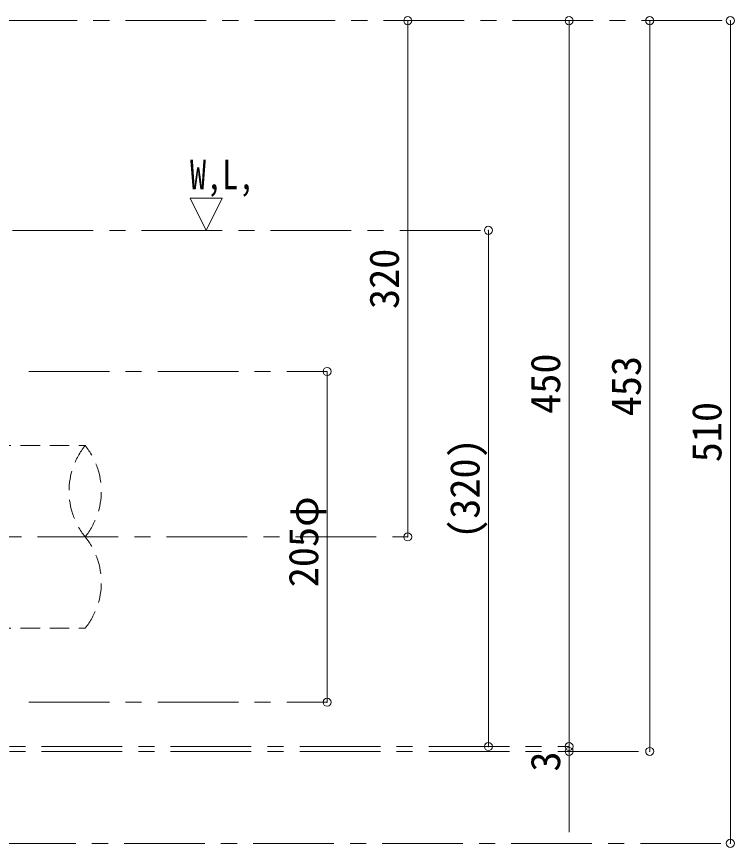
# Model space of a CAD drawing. Units: millimetres at full size, sheet at 1:10. Extents: x -2114 to 1936, y -1399 to 1411.
# Drawn here: x -111 to 334, y -866 to -351 of the extents above; entities that cross this region are included whole.
import ezdxf
from ezdxf.enums import TextEntityAlignment as Align

# ---------------------------------------------------------------- set-up
doc = ezdxf.new("R2010")
doc.units = ezdxf.units.MM
doc.header["$LTSCALE"] = 10
doc.header["$PDMODE"] = 32
doc.header["$PDSIZE"] = 5
doc.linetypes.add('CHAIN1', pattern=[8, 5, -1, 1, -1])
doc.linetypes.add('DASHED1', pattern=[1.8, 1.2, -0.6])
doc.layers.add('0-0_ﾚｲﾔ1', color=4, linetype='Continuous', lineweight=9)
doc.styles.add('ＭＳ ゴシック', font='')
doc.styles.get('ＭＳ ゴシック').set_extended_font_data('MS Gothic')

msp = doc.modelspace()

# ---------------------------------------------------------------- linework, layer by layer
at = {"layer": '0-0_ﾚｲﾔ1', "linetype": 'CHAIN1'}
for p, q in [((-523.92, -353.64), (331.08, -353.64)), ((-673.92, -483.64), (181.08, -483.64)), ((-103.92, -571.14), (81.08, -571.14)), ((-738.42, -673.64), (131.08, -673.64)), ((-103.92, -776.14), (81.08, -776.14)), ((-655.92, -803.64), (231.08, -803.64)), ((-655.92, -806.64), (281.08, -806.64)), ((-604.72, -863.64), (331.08, -863.64))]:
    msp.add_line(p, q, dxfattribs=at)
at = {"layer": '0-0_ﾚｲﾔ1'}
for p, q in [((131.08, -673.64), (131.08, -353.64)), ((231.08, -803.64), (231.08, -353.64)), ((281.08, -353.64), (281.08, -806.64)), ((331.08, -863.64), (331.08, -353.64)), ((181.08, -483.64), (181.08, -803.64)), ((81.08, -571.14), (81.08, -776.14)), ((231.08, -856.64), (231.08, -803.64))]:
    msp.add_line(p, q, dxfattribs=at)
at = {"layer": '0-0_ﾚｲﾔ1', "color": 7, "lineweight": 18}
for p, q in [((-3.92, -463.64), (16.08, -463.64)), ((-3.92, -463.64), (6.08, -483.64)), ((6.08, -483.64), (16.08, -463.64))]:
    msp.add_line(p, q, dxfattribs=at)
at = {"layer": '0-0_ﾚｲﾔ1', "linetype": 'DASHED1'}
for p, q in [((-594.92, -617.04), (-68.92, -617.04)), ((-594.92, -730.24), (-68.92, -730.24))]:
    msp.add_line(p, q, dxfattribs=at)
for centre, start, end in [((-33.88, -645.34), 141.0776, 218.9224), ((-103.97, -645.34), 321.0776, 38.9224), ((-103.97, -701.94), 321.0776, 38.9224)]:
    msp.add_arc(centre, 45.04, start, end, dxfattribs=at)
at = {"layer": '0-0_ﾚｲﾔ1', "color": 1}
for p in [(131.08, -353.64), (231.08, -353.64), (281.08, -353.64), (331.08, -353.64), (181.08, -483.64), (81.08, -571.14), (131.08, -673.64), (81.08, -776.14), (181.08, -803.64), (231.08, -803.64), (231.08, -806.64), (281.08, -806.64), (331.08, -863.64)]:
    msp.add_point(p, dxfattribs=at)

# ---------------------------------------------------------------- texts
at = {"layer": '0-0_ﾚｲﾔ1', "color": 7, "style": 'ＭＳ ゴシック', "width": 0.8}
msp.add_text('W,L,', height=18.33, dxfattribs=at).set_placement((-3.92, -463.64), align=Align.BOTTOM_LEFT)
at = {"layer": '0-0_ﾚｲﾔ1', "color": 7, "style": 'ＭＳ ゴシック'}
for s, p in [('320', (131.08, -532.39)), ('450', (231.08, -597.39)), ('453', (281.08, -598.89)), ('510', (331.08, -627.39)), ('(320)', (181.08, -674.89)), ('205φ', (81.08, -704.89)), ('3', (231.08, -819.14))]:
    msp.add_text(s, height=18.33, rotation=90, dxfattribs=at).set_placement(p, align=Align.BOTTOM_LEFT)

doc.saveas('drawing.dxf')
